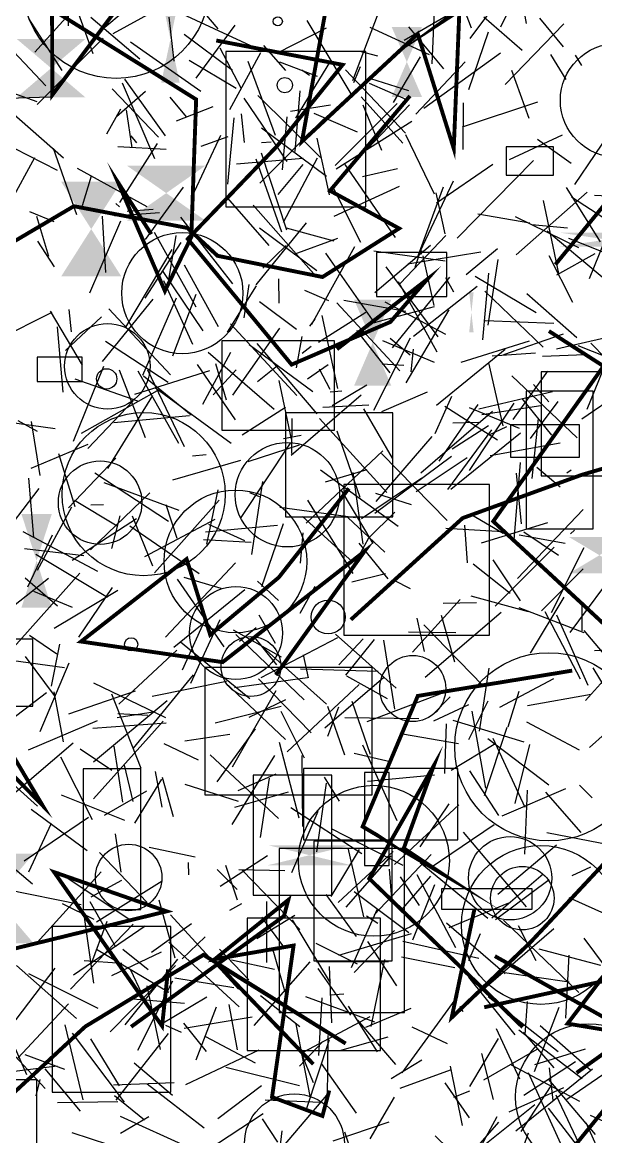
# Model space of a CAD drawing. Extents: x 39652501 to 39653363, y 39457785 to 39458687.
# Drawn here: x 39653033.3 to 39653107, y 39458163.8 to 39458307.1 of the extents above; entities that cross this region are included whole.
import ezdxf

# ---------------------------------------------------------------- set-up
doc = ezdxf.new("R2010")
doc.units = 0
doc.layers.get('0').update_dxf_attribs({"linetype": 'CONTINUOUS'})

msp = doc.modelspace()

# ---------------------------------------------------------------- linework, layer by layer
for p, q in [((39653039.176, 39458306.6154), (39653039.0653, 39458316.5089)), ((39653098.0776, 39458306.8955), (39653096.4431, 39458316.4779)), ((39653091.0222, 39458306.3164), (39653088.1222, 39458313.8693)), ((39653034.8562, 39458303.1955), (39653042.7659, 39458311.9666)), ((39653042.3702, 39458303.0184), (39653039.3118, 39458311.4828)), ((39653054.0213, 39458311.3774), (39653058.3958, 39458306.2137)), ((39653090.828, 39458304.9545), (39653096.0126, 39458311.9024)), ((39653054.388, 39458310.7908), (39653044.9129, 39458305.5687)), ((39653096.9909, 39458311.0461), (39653094.7304, 39458306.422)), ((39653043.8524, 39458306.4155), (39653046.2466, 39458308.3826)), ((39653085.9358, 39458301.7222), (39653086.2759, 39458309.4998)), ((39653027.943, 39458307.6907), (39653036.2788, 39458298.894)), ((39653034.0608, 39458307.5287), (39653038.3333, 39458300.8357)), ((39653042.0664, 39458307.7027), (39653048.3606, 39458302.3597)), ((39653052.1118, 39458307.7309), (39653052.7208, 39458302.0527)), ((39653063.738, 39458303.5007), (39653053.849, 39458308.0847)), ((39653075.6712, 39458297.6642), (39653069.9006, 39458307.2758)), ((39653075.7717, 39458299.5629), (39653079.0432, 39458308.2699)), ((39653087.7415, 39458307.8331), (39653082.3739, 39458304.7317)), ((39653097.5115, 39458303.4095), (39653092.5851, 39458307.6998)), ((39653102.8401, 39458303.907), (39653099.7862, 39458307.5929)), ((39653060.5914, 39458306.6917), (39653055.5582, 39458299.8798)), ((39653066.0517, 39458303.1214), (39653072.3615, 39458306.3461)), ((39653077.9306, 39458306.4171), (39653085.5886, 39458302.8982)), ((39653082.9305, 39458306.4506), (39653087.4204, 39458301.0703)), ((39653090.6675, 39458298.4075), (39653093.1927, 39458305.8067)), ((39653095.3198, 39458299.0766), (39653102.8669, 39458306.8768)), ((39653035.1835, 39458296.4938), (39653043.6531, 39458305.0214)), ((39653056.2139, 39458298.1645), (39653047.1553, 39458304.5113)), ((39653060.2713, 39458300.855), (39653054.0858, 39458305.4995)), ((39653064.2739, 39458304.0884), (39653067.0828, 39458300.8761)), ((39653058.6521, 39458303.7755), (39653061.3427, 39458298.6377)), ((39653063.8894, 39458303.1106), (39653059.8943, 39458295.8164)), ((39653078.976, 39458302.7194), (39653076.6938, 39458303.3179)), ((39653094.721, 39458303.0725), (39653084.8614, 39458295.9713)), ((39653103.1933, 39458299.6896), (39653101.2084, 39458302.922)), ((39653104.3588, 39458302.8084), (39653105.1556, 39458301.5111)), ((39653054.7187, 39458302.2063), (39653060.7471, 39458298.5921)), ((39653065.8214, 39458292.5217), (39653062.3127, 39458302.0307)), ((39653071.2039, 39458300.101), (39653066.3555, 39458301.9264)), ((39653068.4269, 39458294.7135), (39653072.9326, 39458302.1059)), ((39653076.6781, 39458301.3098), (39653075.8248, 39458299.2904)), ((39653080.9748, 39458296.734), (39653084.4525, 39458302.6214)), ((39653090.1878, 39458301.9624), (39653083.8618, 39458295.2596)), ((39653069.206, 39458300.9422), (39653070.2011, 39458300.2656)), ((39653074.81, 39458300.9308), (39653082.5261, 39458292.8162)), ((39653082.941, 39458298.2304), (39653078.0637, 39458299.7976)), ((39653098.4337, 39458294.6864), (39653096.216, 39458300.8364)), ((39653035.1624, 39458296.8121), (39653028.0346, 39458299.3481)), ((39653028.5957, 39458298.375), (39653038.563, 39458289.6337)), ((39653044.829, 39458298.4816), (39653050.7524, 39458292.2927)), ((39653050.3177, 39458289.4957), (39653046.1267, 39458299.2076)), ((39653046.3939, 39458299.7326), (39653051.6458, 39458292.4484)), ((39653082.6286, 39458297.126), (39653077.909, 39458299.1824)), ((39653029.9977, 39458297.2584), (39653036.8315, 39458297.4689)), ((39653045.3476, 39458294.9326), (39653049.1169, 39458298.2008)), ((39653054.3544, 39458294.8931), (39653052.2661, 39458297.4114)), ((39653061.7573, 39458297.317), (39653067.2571, 39458289.1557)), ((39653071.609, 39458289.6907), (39653063.541, 39458297.6527)), ((39653068.3259, 39458290.4263), (39653068.9626, 39458298.223)), ((39653076.841, 39458297.4766), (39653082.1681, 39458291.5268)), ((39653045.8946, 39458295.8894), (39653044.1029, 39458292.6923)), ((39653046.5963, 39458295.8135), (39653047.3375, 39458290.9009)), ((39653057.7697, 39458296.1988), (39653053.043, 39458294.3534)), ((39653067.7468, 39458295.6195), (39653072.8875, 39458296.4424)), ((39653081.443, 39458296.6222), (39653073.4854, 39458288.6639)), ((39653083.0477, 39458296.4555), (39653076.7856, 39458289.8739)), ((39653077.0347, 39458296.4499), (39653079.4503, 39458290.6049)), ((39653089.8744, 39458293.6005), (39653099.5398, 39458296.8333)), ((39653089.935, 39458290.7161), (39653089.994, 39458296.689)), ((39653060.4525, 39458294.7739), (39653059.6463, 39458286.2451)), ((39653061.8068, 39458291.5831), (39653061.4466, 39458295.2776)), ((39653063.7822, 39458286.3749), (39653072.0131, 39458294.6326)), ((39653067.283, 39458294.9051), (39653066.6875, 39458288.0956)), ((39653070.7285, 39458295.3888), (39653076.3197, 39458292.9739)), ((39653083.3577, 39458294.2984), (39653073.5976, 39458288.1632)), ((39653072.3622, 39458287.2343), (39653063.9931, 39458293.4539)), ((39653109.4769, 39458293.9034), (39653104.2384, 39458286.2137)), ((39653037.7995, 39458287.985), (39653030.4036, 39458291.7901)), ((39653050.5931, 39458291.4672), (39653045.7632, 39458283.8988)), ((39653047.9756, 39458291.5701), (39653047.2743, 39458292.4471)), ((39653055.1027, 39458284.6734), (39653058.7763, 39458292.5442)), ((39653056.2442, 39458291.1415), (39653059.7291, 39458292.3634)), ((39653065.261, 39458291.6547), (39653064.0008, 39458291.5639)), ((39653072.7577, 39458284.8607), (39653071.1648, 39458292.1632)), ((39653082.5354, 39458292.6103), (39653086.2315, 39458284.9974)), ((39653095.9158, 39458289.4306), (39653102.7024, 39458292.5677)), ((39653103.8147, 39458288.8992), (39653099.4952, 39458291.9818)), ((39653040.2708, 39458282.3018), (39653037.2844, 39458290.8485)), ((39653051.7466, 39458290.6799), (39653045.5598, 39458291.0272)), ((39653067.2618, 39458280.3414), (39653063.9934, 39458290.2204)), ((39653031.7557, 39458283.9327), (39653034.8731, 39458289.6626)), ((39653060.7822, 39458288.8534), (39653069.3636, 39458289.592)), ((39653063.2722, 39458289.5117), (39653066.5706, 39458280.1325)), ((39653066.1665, 39458284.904), (39653069.3588, 39458288.7565)), ((39653071.1486, 39458289.574), (39653066.8007, 39458281.3081)), ((39653081.2411, 39458279.3666), (39653074.7514, 39458288.7803)), ((39653086.5293, 39458283.854), (39653093.7435, 39458288.7977)), ((39653089.1766, 39458279.3002), (39653099.004, 39458289.2801)), ((39653049.3305, 39458283.3268), (39653040.3642, 39458288.2674)), ((39653040.9918, 39458283.515), (39653042.1347, 39458287.3269)), ((39653076.9987, 39458287.212), (39653081.5111, 39458288.2565)), ((39653053.9535, 39458285.8747), (39653049.0689, 39458279.1282)), ((39653073.2205, 39458285.7586), (39653076.7353, 39458278.7999)), ((39653073.3369, 39458282.1478), (39653081.7525, 39458285.9774)), ((39653084.2007, 39458277.1574), (39653087.4229, 39458285.8948)), ((39653084.4257, 39458277.6054), (39653088.7026, 39458286.653)), ((39653107.6078, 39458278.826), (39653103.2346, 39458285.8275)), ((39653064.9866, 39458278.3381), (39653059.6872, 39458284.4313)), ((39653087.6218, 39458279.8421), (39653086.4896, 39458285.1312)), ((39653096.7593, 39458277.1586), (39653105.8677, 39458285.2217)), ((39653100.2096, 39458284.1653), (39653102.1853, 39458274.7516)), ((39653108.0269, 39458281.876), (39653103.8801, 39458284.5694)), ((39653106.8167, 39458284.8134), (39653116.1474, 39458284.4258)), ((39653034.1646, 39458282.7413), (39653037.2969, 39458281.4619)), ((39653045.2697, 39458283.7591), (39653045.743, 39458283.3273)), ((39653046.7424, 39458282.7913), (39653050.101, 39458283.0418)), ((39653062.9334, 39458283.5344), (39653071.0535, 39458274.3543)), ((39653035.1028, 39458282.1505), (39653036.6217, 39458276.967)), ((39653041.9338, 39458272.2686), (39653045.9272, 39458281.5379)), ((39653043.5251, 39458282.113), (39653043.9518, 39458274.9071)), ((39653050.893, 39458282.5565), (39653045.1711, 39458282.1141)), ((39653053.5777, 39458282.0046), (39653060.2898, 39458273.4428)), ((39653069.7635, 39458281.2771), (39653063.2673, 39458273.316)), ((39653091.8291, 39458282.4179), (39653098.521, 39458281.286)), ((39653096.6295, 39458282.0993), (39653104.7808, 39458278.0856)), ((39653109.4601, 39458282.2341), (39653106.1461, 39458274.0846)), ((39653055.6189, 39458270.4219), (39653050.2603, 39458280.0255)), ((39653063.7668, 39458280.631), (39653071.1466, 39458275.1528)), ((39653067.1758, 39458280.6497), (39653073.3189, 39458278.9454)), ((39653098.7649, 39458281.0495), (39653103.3398, 39458280.6476)), ((39653100.7561, 39458280.2532), (39653107.8312, 39458274.3206)), ((39653035.2042, 39458278.9049), (39653037.3686, 39458275.6039)), ((39653053.6272, 39458278.751), (39653048.9919, 39458271.5984)), ((39653051.9109, 39458272.9294), (39653053.0281, 39458279.6437)), ((39653067.2008, 39458278.3569), (39653064.1992, 39458275.4423)), ((39653073.7675, 39458279.2744), (39653068.1834, 39458277.1904)), ((39653078.5962, 39458272.2999), (39653085.758, 39458278.4218)), ((39653081.8433, 39458273.488), (39653087.704, 39458279.6544)), ((39653083.7869, 39458275.5781), (39653084.7524, 39458278.5922)), ((39653103.5014, 39458279.2972), (39653107.9168, 39458277.5387)), ((39653052.4891, 39458277.8411), (39653046.524, 39458267.8488)), ((39653075.9615, 39458278.1877), (39653070.4502, 39458268.2215)), ((39653072.2449, 39458277.3868), (39653078.527, 39458268.3812)), ((39653087.64, 39458276.354), (39653078.4506, 39458277.6236)), ((39653092.2314, 39458277.519), (39653082.8431, 39458275.9493)), ((39653084.5809, 39458277.7211), (39653084.5222, 39458277.242)), ((39653084.7534, 39458277.0127), (39653086.186, 39458270.6469)), ((39653094.3331, 39458277.934), (39653090.3435, 39458274.5896)), ((39653100.9676, 39458277.0705), (39653104.016, 39458271.0529)), ((39653106.8561, 39458277.2865), (39653101.958, 39458274.5409)), ((39653054.0708, 39458275.8795), (39653058.4341, 39458267.9317)), ((39653086.7365, 39458266.6153), (39653080.0198, 39458275.6325)), ((39653094.4182, 39458276.5691), (39653093.1322, 39458268.1376)), ((39653056.4984, 39458267.3877), (39653051.3647, 39458275.0279)), ((39653066.2785, 39458270.9579), (39653066.2363, 39458274.087)), ((39653088.1899, 39458274.2797), (39653080.8125, 39458265.2117)), ((39653087.6641, 39458274.2449), (39653088.7013, 39458272.4104)), ((39653099.3373, 39458269.7004), (39653091.4704, 39458274.3563)), ((39653093.1936, 39458274.8191), (39653092.4187, 39458266.2412)), ((39653051.4125, 39458273.8633), (39653055.1399, 39458265.665)), ((39653063.3448, 39458273.171), (39653059.5872, 39458267.2132)), ((39653061.7689, 39458269.0705), (39653062.4291, 39458273.3238)), ((39653069.5491, 39458272.6089), (39653072.6309, 39458271.285)), ((39653081.5823, 39458273.7235), (39653086.5356, 39458264.6824)), ((39653083.5605, 39458266.7243), (39653091.7343, 39458273.151)), ((39653050.0485, 39458271.4489), (39653043.5066, 39458263.4303)), ((39653053.0413, 39458271.5874), (39653048.6909, 39458261.6618)), ((39653055.5583, 39458272.0661), (39653052.5498, 39458264.153)), ((39653063.7514, 39458271.1666), (39653068.5111, 39458267.6226)), ((39653074.6143, 39458271.3205), (39653082.5772, 39458269.8971)), ((39653092.7317, 39458272.4975), (39653100.2214, 39458265.2977)), ((39653104.5424, 39458266.5043), (39653098.1387, 39458272.1281)), ((39653037.0574, 39458269.7278), (39653028.3466, 39458265.4029)), ((39653040.9889, 39458262.9829), (39653036.889, 39458269.9104)), ((39653039.5768, 39458267.2672), (39653039.2667, 39458270.1358)), ((39653052.3266, 39458261.7399), (39653044.3947, 39458270.1982)), ((39653071.3567, 39458265.951), (39653077.425, 39458269.7689)), ((39653081.8048, 39458262.2287), (39653073.6784, 39458270.997)), ((39653078.5189, 39458268.4757), (39653086.2366, 39458270.5043)), ((39653087.7285, 39458266.9056), (39653079.9048, 39458271.056)), ((39653088.1144, 39458270.0883), (39653082.5502, 39458260.7145)), ((39653038.7973, 39458264.8508), (39653043.4523, 39458269.1715)), ((39653068.5484, 39458259.0888), (39653060.0046, 39458268.2684)), ((39653070.2292, 39458267.9824), (39653070.9071, 39458268.898)), ((39653071.7609, 39458269.3661), (39653073.8002, 39458259.9702)), ((39653101.6106, 39458268.3503), (39653092.7487, 39458268.6746)), ((39653038.507, 39458259.524), (39653037.7767, 39458267.8892)), ((39653066.3083, 39458267.7472), (39653060.2643, 39458259.1345)), ((39653080.5658, 39458261.9923), (39653076.2657, 39458267.4319)), ((39653102.8126, 39458266.9734), (39653095.1304, 39458264.2821)), ((39653043.9663, 39458266.0587), (39653052.0009, 39458260.7799)), ((39653062.4167, 39458265.6333), (39653070.5909, 39458259.5803)), ((39653063.4097, 39458265.74), (39653071.1054, 39458256.714)), ((39653069.2165, 39458266.6784), (39653068.462, 39458262.6394)), ((39653069.2473, 39458264.5244), (39653070.3758, 39458265.4139)), ((39653078.4415, 39458257.2104), (39653083.1774, 39458266.4858)), ((39653086.2731, 39458263.3289), (39653079.6219, 39458266.107)), ((39653083.1448, 39458264.2719), (39653080.5484, 39458266.4113)), ((39653098.4342, 39458266.0708), (39653089.6358, 39458263.3044)), ((39653108.3023, 39458266.4851), (39653101.9284, 39458265.025)), ((39653104.6774, 39458265.5146), (39653111.7132, 39458262.7372)), ((39653109.4788, 39458266.2526), (39653105.8588, 39458257.2637)), ((39653113.069, 39458258.95), (39653106.3355, 39458265.785)), ((39653056.4893, 39458257.9702), (39653060.0775, 39458264.6303)), ((39653057.1362, 39458264.638), (39653065.6602, 39458257.3113)), ((39653083.2664, 39458262.1318), (39653083.5406, 39458265.0282)), ((39653095.3554, 39458265.0004), (39653086.5207, 39458257.7811)), ((39653099.2541, 39458264.4973), (39653093.6592, 39458264.1444)), ((39653100.1197, 39458264.1251), (39653105.6355, 39458264.35)), ((39653043.7106, 39458262.8041), (39653039.7823, 39458253.1799)), ((39653060.6687, 39458255.9486), (39653055.8023, 39458263.0568)), ((39653058.0854, 39458263.1762), (39653059.4809, 39458258.4996)), ((39653063.513, 39458260.8871), (39653065.8551, 39458262.7543)), ((39653069.9139, 39458261.2278), (39653072.5822, 39458263.0683)), ((39653079.5272, 39458263.1647), (39653082.3109, 39458262.9663)), ((39653095.0757, 39458255.1739), (39653093.2573, 39458263.2765)), ((39653040.0305, 39458261.228), (39653048.0626, 39458258.4085)), ((39653045.7258, 39458262.3789), (39653049.0371, 39458253.6734)), ((39653057.3371, 39458262.2344), (39653047.6639, 39458259.2154)), ((39653048.1097, 39458262.2401), (39653053.3243, 39458252.959)), ((39653054.9643, 39458256.5416), (39653048.8473, 39458261.5457)), ((39653049.3622, 39458262.3867), (39653054.0629, 39458252.4995)), ((39653057.7946, 39458259.1814), (39653060.7468, 39458262.3791)), ((39653071.4331, 39458262.5178), (39653072.779, 39458259.8752)), ((39653104.5837, 39458253.6497), (39653096.1832, 39458261.5961)), ((39653096.3637, 39458255.969), (39653100.8262, 39458262.1927)), ((39653113.7808, 39458261.9072), (39653105.2053, 39458256.0172)), ((39653040.8788, 39458254.2389), (39653050.657, 39458259.6972)), ((39653060.1001, 39458252.9215), (39653050.3705, 39458260.0034)), ((39653066.2333, 39458260.9837), (39653067.8041, 39458253.4587)), ((39653072.8317, 39458259.5634), (39653074.3316, 39458259.6913)), ((39653077.5677, 39458260.3832), (39653073.1065, 39458257.761)), ((39653098.9893, 39458260.5064), (39653100.9475, 39458258.2646)), ((39653047.5065, 39458258.3809), (39653041.6918, 39458252.2401)), ((39653049.9769, 39458259.0822), (39653044.2245, 39458249.6726)), ((39653067.816, 39458251.3974), (39653076.8059, 39458259.1507)), ((39653079.4815, 39458257.0028), (39653085.3328, 39458259.5334)), ((39653086.3534, 39458254.2007), (39653088.4688, 39458258.9866)), ((39653091.9473, 39458257.3571), (39653101.4401, 39458259.5977)), ((39653101.3222, 39458253.9752), (39653097.538, 39458258.6948)), ((39653098.5842, 39458253.5543), (39653102.1738, 39458258.3026)), ((39653061.5165, 39458254.0119), (39653067.1071, 39458257.5578)), ((39653071.881, 39458257.58), (39653077.7977, 39458257.8873)), ((39653077.1419, 39458257.3781), (39653080.7979, 39458251.0314)), ((39653093.7218, 39458257.0327), (39653084.5155, 39458249.0823)), ((39653091.8469, 39458257.9388), (39653086.8101, 39458250.6372)), ((39653094.3451, 39458253.3162), (39653087.5991, 39458257.6632)), ((39653090.7256, 39458257.5368), (39653097.1278, 39458254.8653)), ((39653090.7746, 39458249.4143), (39653096.4899, 39458258.0985)), ((39653092.3212, 39458256.6337), (39653099.9349, 39458257.7955)), ((39653037.4799, 39458254.7729), (39653029.6073, 39458255.8946)), ((39653032.6949, 39458255.8747), (39653035.1888, 39458254.5076)), ((39653035.5502, 39458248.7807), (39653034.4307, 39458255.7369)), ((39653045.0405, 39458255.6134), (39653054.7355, 39458256.4865)), ((39653067.9083, 39458256.0967), (39653067.8538, 39458251.6256)), ((39653071.447, 39458256.1354), (39653080.1382, 39458246.6216)), ((39653088.619, 39458255.5595), (39653091.9672, 39458255.6407)), ((39653098.8254, 39458248.4011), (39653099.6428, 39458256.0993)), ((39653066.8567, 39458253.5466), (39653069.1189, 39458253.9891)), ((39653076.7016, 39458245.9652), (39653073.7398, 39458254.4984)), ((39653093.5848, 39458254.6691), (39653087.9131, 39458247.0024)), ((39653088.3456, 39458247.02), (39653097.3083, 39458254.2856)), ((39653088.5066, 39458252.2351), (39653093.1866, 39458255.2195)), ((39653095.5048, 39458255.0561), (39653093.2566, 39458253.958)), ((39653041.6983, 39458252.7572), (39653034.3656, 39458249.6822)), ((39653067.678, 39458252.9379), (39653061.3428, 39458243.4112)), ((39653068.8416, 39458252.7034), (39653062.2621, 39458250.5296)), ((39653085.9204, 39458253.8126), (39653078.6951, 39458245.4478)), ((39653093.4007, 39458251.3797), (39653102.4135, 39458252.9918)), ((39653037.9249, 39458251.6261), (39653039.9937, 39458244.7931)), ((39653055.1214, 39458251.3295), (39653056.9009, 39458251.4877)), ((39653079.6248, 39458251.9723), (39653069.7456, 39458242.6449)), ((39653088.434, 39458251.2134), (39653078.5818, 39458243.9032)), ((39653087.8861, 39458242.9992), (39653079.4285, 39458251.6006)), ((39653039.2149, 39458244.613), (39653045.2838, 39458251.0285)), ((39653061.2935, 39458250.7165), (39653052.5739, 39458248.1862)), ((39653090.4348, 39458251.0616), (39653083.8811, 39458246.7111)), ((39653097.2822, 39458250.4605), (39653096.4516, 39458240.5224)), ((39653102.4286, 39458247.3013), (39653099.4122, 39458249.8251)), ((39653034.7413, 39458240.802), (39653034.109, 39458248.4623)), ((39653042.6004, 39458249.1294), (39653052.0328, 39458242.923)), ((39653071.6052, 39458249.4995), (39653081.565, 39458242.2568)), ((39653077.5466, 39458249.54), (39653072.1813, 39458247.9363)), ((39653077.0837, 39458239.9609), (39653075.8166, 39458249.1818)), ((39653076.8521, 39458243.2783), (39653084.6429, 39458248.4864)), ((39653096.7568, 39458249.0936), (39653097.3989, 39458242.5593)), ((39653103.2827, 39458249.1321), (39653103.8342, 39458249.5092)), ((39653028.2635, 39458237.7853), (39653035.4316, 39458247.1027)), ((39653043.7563, 39458247.8832), (39653053.4032, 39458244.3267)), ((39653056.9992, 39458239.9514), (39653058.4444, 39458246.9285)), ((39653064.1517, 39458248.0324), (39653062.7297, 39458238.6131)), ((39653078.3689, 39458240.0666), (39653074.2407, 39458246.9507)), ((39653039.9565, 39458245.5997), (39653045.4379, 39458242.325)), ((39653049.6333, 39458246.5817), (39653042.022, 39458239.2427)), ((39653058.567, 39458245.6123), (39653050.2515, 39458236.2819)), ((39653062.4643, 39458246.6247), (39653063.702, 39458246.0968)), ((39653075.8178, 39458236.1836), (39653069.9832, 39458245.6154)), ((39653083.2976, 39458245.0039), (39653078.6934, 39458246.4558)), ((39653035.1984, 39458236.6006), (39653039.6209, 39458244.7541)), ((39653043.6803, 39458245.0237), (39653042.0825, 39458244.9912)), ((39653051.7321, 39458245.067), (39653053.1212, 39458240.719)), ((39653076.0855, 39458243.3442), (39653066.3523, 39458244.6761)), ((39653077.7162, 39458240.7012), (39653081.1623, 39458244.0931)), ((39653105.3594, 39458244.3988), (39653096.9164, 39458235.5517)), ((39653039.6787, 39458237.8863), (39653047.9461, 39458243.2744)), ((39653044.7617, 39458239.4025), (39653045.8201, 39458243.6079)), ((39653050.0398, 39458237.1363), (39653047.4081, 39458243.5511)), ((39653058.0215, 39458243.14), (39653048.9536, 39458238.3388)), ((39653061.8606, 39458240.377), (39653057.2421, 39458242.4892)), ((39653064.0407, 39458234.5113), (39653066.843, 39458242.6225)), ((39653069.2857, 39458243.5393), (39653075.7375, 39458237.6338)), ((39653075.1113, 39458243.3782), (39653079.8825, 39458238.9403)), ((39653095.0636, 39458241.3465), (39653091.0563, 39458243.6812)), ((39653092.2972, 39458240.1404), (39653100.8396, 39458242.7562)), ((39653042.9589, 39458236.4613), (39653033.3796, 39458241.5568)), ((39653033.9627, 39458234.4815), (39653037.1553, 39458241.1576)), ((39653047.0711, 39458242.3296), (39653056.0123, 39458236.2073)), ((39653066.0516, 39458242.3532), (39653056.8027, 39458241.5214)), ((39653069.3227, 39458241.4321), (39653068.9995, 39458237.5409)), ((39653087.7289, 39458242.0105), (39653095.0935, 39458241.5745)), ((39653090.5054, 39458237.5684), (39653090.1513, 39458242.4053)), ((39653097.1361, 39458241.1597), (39653103.0746, 39458240.0786)), ((39653102.2085, 39458238.4945), (39653097.7423, 39458241.5166)), ((39653103.7263, 39458241.2999), (39653104.2511, 39458241.7752)), ((39653062.6734, 39458240.1804), (39653056.5441, 39458240.5033)), ((39653069.8697, 39458239.9085), (39653069.4728, 39458239.9987)), ((39653077.7359, 39458240.6583), (39653075.8365, 39458237.2011)), ((39653080.3149, 39458235.4969), (39653076.5814, 39458240.0796)), ((39653033.5537, 39458239.4252), (39653041.1701, 39458238.5066)), ((39653034.9797, 39458238.6798), (39653044.202, 39458233.1622)), ((39653094.0735, 39458232.0079), (39653101.6362, 39458239.5601)), ((39653101.3116, 39458231.1912), (39653105.4871, 39458239.5468)), ((39653060.648, 39458237.5725), (39653051.654, 39458227.9862)), ((39653095.9806, 39458233.633), (39653091.2248, 39458237.4121)), ((39653097.3168, 39458232.6901), (39653093.8078, 39458237.9354)), ((39653105.3863, 39458236.7782), (39653100.0305, 39458231.4015)), ((39653110.6203, 39458237.996), (39653103.6351, 39458228.6116)), ((39653036.6066, 39458235.5309), (39653029.2376, 39458229.7219)), ((39653031.7913, 39458226.2933), (39653040.6571, 39458236.2472)), ((39653033.632, 39458235.6249), (39653037.7832, 39458232.0333)), ((39653059.2177, 39458226.7424), (39653053.2263, 39458235.4668)), ((39653054.0343, 39458235.7292), (39653058.7726, 39458234.3074)), ((39653075.6351, 39458235.0991), (39653079.9405, 39458236.2036)), ((39653081.0301, 39458235.3312), (39653083.1419, 39458234.2636)), ((39653034.6995, 39458233.9058), (39653039.649, 39458231.8699)), ((39653037.3477, 39458229.1684), (39653045.5391, 39458234.0625)), ((39653044.8203, 39458234.4049), (39653040.5027, 39458228.0096)), ((39653052.7568, 39458226.7139), (39653061.847, 39458234.1185)), ((39653063.4851, 39458235.2067), (39653066.1913, 39458232.74)), ((39653068.9743, 39458231.0897), (39653070.9056, 39458234.5773)), ((39653083.4226, 39458226.0991), (39653089.557, 39458232.8393)), ((39653090.9303, 39458233.3161), (39653098.2925, 39458231.3238)), ((39653102.8924, 39458233.1337), (39653098.5366, 39458225.97)), ((39653094.8118, 39458231.1567), (39653085.0743, 39458222.8376)), ((39653091.6493, 39458232.4161), (39653087.3711, 39458232.3483)), ((39653097.1005, 39458231.83), (39653105.4502, 39458228.5852)), ((39653105.0384, 39458222.6235), (39653100.4825, 39458231.2424)), ((39653105.1907, 39458231.9711), (39653105.2077, 39458228.8189)), ((39653053.8694, 39458223.8074), (39653056.8384, 39458230.432)), ((39653054.9369, 39458222.0883), (39653058.7042, 39458230.2686)), ((39653063.6572, 39458230.8696), (39653065.7714, 39458227.2394)), ((39653084.0036, 39458230.4601), (39653084.9416, 39458226.1748)), ((39653092.4841, 39458221.7963), (39653084.8706, 39458229.6111)), ((39653088.8646, 39458224.7767), (39653087.143, 39458230.7963)), ((39653101.9562, 39458230.8769), (39653105.9582, 39458221.8515)), ((39653034.1641, 39458228.2657), (39653037.7048, 39458225.8663)), ((39653066.5947, 39458225.4418), (39653060.426, 39458228.9199)), ((39653069.513, 39458219.9651), (39653060.7212, 39458228.3475)), ((39653061.1618, 39458227.5005), (39653063.3331, 39458229.2427)), ((39653062.9439, 39458228.1878), (39653065.9573, 39458224.442)), ((39653081.33, 39458221.4599), (39653073.5246, 39458228.4115)), ((39653082.9285, 39458228.6872), (39653089.0143, 39458228.5898)), ((39653112.3144, 39458220.7563), (39653105.4812, 39458228.8632)), ((39653037.0295, 39458221.7244), (39653038.0694, 39458227.0856)), ((39653062.5123, 39458220.0833), (39653053.5901, 39458227.3674)), ((39653073.7766, 39458227.9236), (39653063.9118, 39458222.7634)), ((39653077.089, 39458227.7897), (39653073.9723, 39458224.436)), ((39653078.5116, 39458227.6868), (39653074.8009, 39458223.1061)), ((39653079.7002, 39458227.6399), (39653081.113, 39458218.7551)), ((39653033.62, 39458225.518), (39653037.3511, 39458220.4884)), ((39653045.6782, 39458219.3791), (39653053.1109, 39458226.3154)), ((39653064.2051, 39458226.6821), (39653072.3616, 39458219.3736)), ((39653070.0504, 39458222.7577), (39653069.4119, 39458225.7377)), ((39653106.8373, 39458226.299), (39653110.4049, 39458226.453)), ((39653030.8685, 39458225.1869), (39653038.661, 39458224.1209)), ((39653039.2413, 39458224.6825), (39653035.5202, 39458215.8549)), ((39653079.0071, 39458223.5832), (39653069.0316, 39458223.904)), ((39653092.0343, 39458215.9397), (39653093.2861, 39458224.0274)), ((39653110.4405, 39458217.7582), (39653106.6365, 39458224.0778)), ((39653055.243, 39458223.1459), (39653047.5107, 39458213.7512)), ((39653060.5308, 39458221.5242), (39653069.9065, 39458222.8293)), ((39653063.6418, 39458222.6454), (39653070.3922, 39458215.7259)), ((39653079.7449, 39458222.8238), (39653072.1549, 39458216.3264)), ((39653074.919, 39458223.0467), (39653080.1874, 39458220.1412)), ((39653101.5707, 39458222.6417), (39653094.6024, 39458218.9808)), ((39653105.6502, 39458219.8697), (39653108.7556, 39458223.2851)), ((39653037.3256, 39458220.9891), (39653038.4969, 39458214.5613)), ((39653047.7862, 39458221.0811), (39653039.2157, 39458218.1052)), ((39653051.7263, 39458217.6447), (39653042.4491, 39458222.0712)), ((39653049.9327, 39458220.4005), (39653059.5269, 39458222.3673)), ((39653067.0917, 39458214.8619), (39653059.3195, 39458222.1988)), ((39653065.8642, 39458221.1038), (39653060.2552, 39458211.273)), ((39653076.5743, 39458221.9231), (39653067.3318, 39458213.2506)), ((39653095.7134, 39458216.4592), (39653097.12, 39458221.0718)), ((39653106.1817, 39458213.8425), (39653115.6187, 39458222.2799)), ((39653030.3436, 39458216.2873), (39653036.3853, 39458220.9118)), ((39653042.4182, 39458211.9883), (39653051.8721, 39458219.8783)), ((39653048.5331, 39458211.1368), (39653044.7817, 39458220.6728)), ((39653067.1104, 39458219.9633), (39653062.3893, 39458217.664)), ((39653078.0305, 39458212.9146), (39653075.6812, 39458219.7414)), ((39653087.4953, 39458220.8917), (39653077.5347, 39458217.1222)), ((39653088.2581, 39458220.32), (39653086.0509, 39458218.0752)), ((39653093.0921, 39458219.7769), (39653090.6256, 39458214.8133)), ((39653106.3865, 39458220.626), (39653098.1909, 39458219.1591)), ((39653050.3263, 39458218.3941), (39653045.4396, 39458217.6563)), ((39653045.522, 39458218.2068), (39653049.4053, 39458217.9994)), ((39653066.5241, 39458219.0923), (39653058.055, 39458216.9565)), ((39653069.5524, 39458212.4383), (39653066.5318, 39458218.4626)), ((39653072.4914, 39458219.1368), (39653074.6937, 39458212.8767)), ((39653072.5375, 39458215.2856), (39653073.9362, 39458219.03)), ((39653086.1832, 39458217.2451), (39653090.6898, 39458219.352)), ((39653092.8585, 39458208.5794), (39653091.1172, 39458218.4956)), ((39653042.8647, 39458217.2472), (39653033.997, 39458213.4597)), ((39653051.7624, 39458216.9612), (39653042.3378, 39458216.285)), ((39653051.3779, 39458217.2237), (39653042.4056, 39458207.2422)), ((39653074.7133, 39458217.6869), (39653084.242, 39458217.5687)), ((39653087.5693, 39458210.4765), (39653087.7771, 39458216.8523)), ((39653088.6243, 39458217.3447), (39653097.7406, 39458214.5415)), ((39653104.898, 39458213.4614), (39653098.139, 39458217.0762)), ((39653059.9324, 39458215.507), (39653054.1653, 39458214.6442)), ((39653058.3214, 39458209.426), (39653063.2354, 39458216.2174)), ((39653082.1595, 39458215.5702), (39653089.3306, 39458214.3191)), ((39653095.5644, 39458216.3904), (39653092.6485, 39458207.6154)), ((39653039.8147, 39458214.39), (39653031.5366, 39458207.2906)), ((39653045.0376, 39458213.9985), (39653046.1327, 39458206.7839)), ((39653051.4514, 39458214.3412), (39653055.871, 39458212.2182)), ((39653068.8329, 39458204.7489), (39653066.3443, 39458214.4653)), ((39653076.9914, 39458214.1788), (39653081.4116, 39458204.4208)), ((39653088.4176, 39458210.9284), (39653093.9093, 39458214.242)), ((39653093.0912, 39458214.9998), (39653100.9709, 39458209.0358)), ((39653093.7664, 39458215.0117), (39653097.8683, 39458206.1487)), ((39653096.6155, 39458206.6306), (39653098.5057, 39458214.2285)), ((39653042.2884, 39458204.5273), (39653038.2223, 39458212.5739)), ((39653040.6822, 39458213.6506), (39653044.7719, 39458210.9165)), ((39653057.4202, 39458212.8702), (39653066.1977, 39458204.6868)), ((39653060.2592, 39458203.9364), (39653065.7125, 39458212.7766)), ((39653069.1804, 39458212.7945), (39653069.296, 39458203.6851)), ((39653080.5615, 39458211.9716), (39653075.9245, 39458213.0463)), ((39653047.5099, 39458206.8915), (39653046.3867, 39458211.5356)), ((39653035.2142, 39458206.2878), (39653030.3694, 39458210.6009)), ((39653051.1573, 39458209.7487), (39653047.6773, 39458204.0954)), ((39653050.321, 39458210.7226), (39653051.1831, 39458206.1328)), ((39653052.676, 39458204.9296), (39653051.2778, 39458209.9632)), ((39653060.9897, 39458208.2744), (39653065.8833, 39458210.4236)), ((39653063.898, 39458202.245), (39653065.0559, 39458209.8612)), ((39653074.0424, 39458206.9276), (39653072.127, 39458210.0168)), ((39653086.2327, 39458210.2711), (39653077.623, 39458209.4571)), ((39653090.7429, 39458210.8265), (39653094.4887, 39458205.0585)), ((39653043.8048, 39458205.1278), (39653049.2742, 39458208.2336)), ((39653054.1347, 39458209.104), (39653061.0203, 39458206.9145)), ((39653071.1413, 39458200.4186), (39653072.3692, 39458209.2536)), ((39653094.942, 39458205.0414), (39653103.1188, 39458208.5426)), ((39653098.178, 39458208.3406), (39653097.8252, 39458200.1089)), ((39653106.547, 39458207.3303), (39653104.91, 39458208.9856)), ((39653046.4189, 39458204.4272), (39653038.3034, 39458207.6831)), ((39653067.4194, 39458208.0684), (39653060.5214, 39458206.1086)), ((39653100.5302, 39458208.0591), (39653105.0566, 39458202.8762)), ((39653034.3981, 39458205.8868), (39653041.6078, 39458200.5846)), ((39653076.9285, 39458200.1598), (39653067.7953, 39458206.0542)), ((39653071.2572, 39458205.5808), (39653067.8657, 39458197.6939)), ((39653089.3957, 39458206.4396), (39653081.1284, 39458198.7678)), ((39653088.0769, 39458206.5584), (39653084.3894, 39458201.0604)), ((39653025.6557, 39458203.8081), (39653034.5741, 39458196.3147)), ((39653041.7545, 39458204.8127), (39653033.5039, 39458199.2196)), ((39653036.9728, 39458204.0318), (39653034.0324, 39458197.8011)), ((39653093.9092, 39458203.8721), (39653085.6848, 39458198.321)), ((39653045.1875, 39458202.7222), (39653045.927, 39458197.799)), ((39653072.9763, 39458203.4107), (39653082.1803, 39458198.678)), ((39653098.0876, 39458193.3528), (39653089.9859, 39458202.9196)), ((39653110.6846, 39458200.8927), (39653100.6873, 39458202.8534)), ((39653055.502, 39458199.7144), (39653049.5503, 39458200.9832)), ((39653075.1257, 39458200.9392), (39653077.1237, 39458192.0536)), ((39653094.4104, 39458194.9465), (39653101.9237, 39458201.329)), ((39653049.266, 39458193.933), (39653043.1692, 39458200.309)), ((39653058.7164, 39458195.9826), (39653064.7857, 39458199.9201)), ((39653076.5685, 39458200.7016), (39653072.9412, 39458194.6869)), ((39653080.9594, 39458200.4578), (39653073.876, 39458193.9131)), ((39653080.6571, 39458199.9061), (39653074.8438, 39458193.2879)), ((39653085.8381, 39458200.0594), (39653078.5178, 39458192.2897)), ((39653054.5706, 39458199.02), (39653054.6321, 39458197.4489)), ((39653058.2896, 39458198.1218), (39653060.8728, 39458195.5477)), ((39653059.371, 39458198.7014), (39653060.8919, 39458194.2485)), ((39653067.0244, 39458197.9486), (39653061.1014, 39458198.0861)), ((39653068.9339, 39458190.4336), (39653061.4697, 39458198.0957)), ((39653080.7575, 39458194.3638), (39653080.4486, 39458198.181)), ((39653084.428, 39458199.0159), (39653093.1293, 39458191.868)), ((39653103.9627, 39458197.3792), (39653106.3708, 39458198.4827)), ((39653035.1892, 39458188.7379), (39653043.3883, 39458197.8348)), ((39653047.0701, 39458191.6663), (39653037.8744, 39458197.8072)), ((39653046.0175, 39458196.7408), (39653042.0478, 39458194.5616)), ((39653042.7791, 39458191.4202), (39653051.2549, 39458196.6864)), ((39653081.8336, 39458197.1932), (39653084.2617, 39458193.4929)), ((39653081.9278, 39458192.8442), (39653085.7745, 39458197.2703)), ((39653089.0179, 39458188.0546), (39653084.0146, 39458197.4602)), ((39653100.2086, 39458197.5371), (39653093.6146, 39458191.8634)), ((39653100.9786, 39458196.8287), (39653094.1085, 39458191.6591)), ((39653040.8197, 39458193.5994), (39653031.0756, 39458195.5484)), ((39653075.9148, 39458195.3189), (39653082.9519, 39458190.035)), ((39653083.4865, 39458189.0876), (39653086.2945, 39458196.226)), ((39653045.2899, 39458188.1315), (39653041.9967, 39458193.9945)), ((39653050.8165, 39458194.2172), (39653052.8507, 39458186.7623)), ((39653059.9208, 39458192.9066), (39653061.485, 39458193.7861)), ((39653064.6357, 39458194.0447), (39653064.6414, 39458186.1826)), ((39653072.2674, 39458194.9421), (39653076.1739, 39458189.5088)), ((39653088.147, 39458190.6767), (39653095.8322, 39458193.8658)), ((39653103.5359, 39458194.5577), (39653113.4327, 39458190.0429)), ((39653042.5114, 39458191.7006), (39653038.4236, 39458193.7267)), ((39653078.8298, 39458192.9651), (39653075.5563, 39458185.5108)), ((39653047.5017, 39458191.0896), (39653039.4475, 39458182.7639)), ((39653041.1575, 39458192.3193), (39653042.4254, 39458183.5156)), ((39653044.1167, 39458191.4421), (39653042.0385, 39458185.7917)), ((39653049.8581, 39458187.5016), (39653054.9991, 39458191.1931)), ((39653061.0325, 39458182.7427), (39653052.309, 39458192.2885)), ((39653063.401, 39458189.2617), (39653068.2927, 39458192.2626)), ((39653064.0229, 39458192.0213), (39653066.7136, 39458188.3625)), ((39653072.8985, 39458183.556), (39653068.0122, 39458191.6867)), ((39653077.5028, 39458192.164), (39653078.9538, 39458191.2337)), ((39653087.8063, 39458191.2673), (39653095.3376, 39458184.7515)), ((39653095.1227, 39458191.611), (39653104.8268, 39458182.3322)), ((39653097.0288, 39458190.9394), (39653099.2732, 39458186.4404)), ((39653039.8214, 39458184.581), (39653049.0483, 39458190.8744)), ((39653056.7569, 39458189.4806), (39653053.8123, 39458186.6644)), ((39653073.9448, 39458187.1158), (39653083.2848, 39458189.9174)), ((39653081.1295, 39458190.2871), (39653075.9155, 39458184.9081)), ((39653092.1189, 39458189.8632), (39653090.634, 39458186.3837)), ((39653101.5962, 39458190.4931), (39653091.6461, 39458181.9288)), ((39653052.0916, 39458188.8095), (39653061.1269, 39458180.4739)), ((39653076.3339, 39458185.9673), (39653071.0344, 39458188.6087)), ((39653081.4136, 39458183.1653), (39653077.6799, 39458188.8894)), ((39653091.9665, 39458186.7164), (39653082.1903, 39458188.8914)), ((39653109.4682, 39458183.9405), (39653105.5055, 39458189.3079)), ((39653052.08, 39458182.3313), (39653042.7785, 39458187.8346)), ((39653051.1049, 39458187.5095), (39653044.7043, 39458184.4561)), ((39653049.4544, 39458185.2349), (39653046.1949, 39458187.8637)), ((39653046.4914, 39458178.1652), (39653053.2696, 39458186.6292)), ((39653058.6289, 39458187.8851), (39653062.3728, 39458183.9622)), ((39653065.4475, 39458187.8308), (39653067.0323, 39458182.4024)), ((39653088.8559, 39458185.5034), (39653082.0193, 39458186.8498)), ((39653107.6534, 39458185.7745), (39653099.7085, 39458187.914)), ((39653103.1303, 39458179.0162), (39653103.5501, 39458187.1081)), ((39653030.7012, 39458176.5191), (39653037.4639, 39458185.4653)), ((39653032.5227, 39458185.8018), (39653040.2306, 39458178.9984)), ((39653046.0411, 39458186.0423), (39653041.1897, 39458186.3755)), ((39653052.9384, 39458185.8163), (39653044.5459, 39458177.2479)), ((39653047.1422, 39458185.3388), (39653048.6267, 39458182.1675)), ((39653060.1362, 39458186.5092), (39653065.6752, 39458185.3253)), ((39653070.2349, 39458186.27), (39653063.0246, 39458178.0648)), ((39653080.3389, 39458186.2613), (39653071.0926, 39458186.2268)), ((39653075.4981, 39458179.4083), (39653071.3171, 39458185.4001)), ((39653073.0422, 39458178.4337), (39653072.7398, 39458185.6532)), ((39653078.1031, 39458177.9714), (39653079.8532, 39458186.5697)), ((39653034.0737, 39458184.754), (39653042.9706, 39458180.2899)), ((39653048.0928, 39458174.9205), (39653052.5975, 39458183.8033)), ((39653060.4341, 39458182.9263), (39653052.8493, 39458184.1876)), ((39653090.6285, 39458184.306), (39653096.5793, 39458176.8973)), ((39653095.2683, 39458184.8814), (39653103.5571, 39458183.7021)), ((39653049.2833, 39458183.1875), (39653050.9628, 39458174.9903)), ((39653033.8497, 39458171.7208), (39653029.7574, 39458181.0736)), ((39653032.6631, 39458173.881), (39653039.217, 39458180.8785)), ((39653047.4738, 39458181.5315), (39653054.1156, 39458180.9683)), ((39653050.9395, 39458178.1599), (39653056.9679, 39458181.7592)), ((39653068.954, 39458177.8972), (39653063.8956, 39458181.8905)), ((39653078.5808, 39458178.5041), (39653069.694, 39458181.7471)), ((39653071.3629, 39458174.2254), (39653071.8068, 39458181.6561)), ((39653072.7831, 39458182.0225), (39653074.5994, 39458182.1519)), ((39653082.0888, 39458172.0157), (39653089.2706, 39458181.8508)), ((39653093.1676, 39458181.8026), (39653102.1736, 39458174.7383)), ((39653098.1775, 39458181.1487), (39653097.8718, 39458176.8835)), ((39653055.5929, 39458173.6848), (39653058.2464, 39458180.4721)), ((39653059.8026, 39458180.7623), (39653060.8768, 39458174.9696)), ((39653078.9124, 39458174.6968), (39653075.1829, 39458180.5479)), ((39653077.4283, 39458177.8677), (39653083.2706, 39458180.312)), ((39653089.5312, 39458180.5547), (39653089.8915, 39458179.8954)), ((39653102.2205, 39458180.3922), (39653099.0778, 39458172.1358)), ((39653041.0873, 39458168.5156), (39653038.781, 39458178.1716)), ((39653053.7045, 39458177.161), (39653051.7276, 39458178.0854)), ((39653053.9967, 39458178.4001), (39653056.8934, 39458174.7374)), ((39653054.0587, 39458177.7207), (39653062.8046, 39458179.1919)), ((39653070.307, 39458168.7809), (39653068.4701, 39458178.2737)), ((39653069.4577, 39458174.7135), (39653077.9899, 39458179.258)), ((39653076.3522, 39458178.7587), (39653081.2265, 39458173.0505)), ((39653106.3211, 39458172.3412), (39653099.8243, 39458178.046)), ((39653029.4117, 39458177.2395), (39653036.207, 39458170.0008)), ((39653039.6527, 39458177.1141), (39653046.3648, 39458168.209)), ((39653051.9974, 39458177.0364), (39653045.2821, 39458168.4778)), ((39653056.8045, 39458176.6729), (39653063.2049, 39458173.265)), ((39653072.476, 39458168.7469), (39653072.6003, 39458176.791)), ((39653080.2596, 39458176.6034), (39653074.0307, 39458174.805)), ((39653083.3437, 39458177.9042), (39653087.8645, 39458175.7508)), ((39653094.1826, 39458177.6869), (39653097.1673, 39458171.2048)), ((39653097.099, 39458177.538), (39653105.2286, 39458171.2795)), ((39653097.6397, 39458177.2078), (39653101.6101, 39458172.6215)), ((39653045.7662, 39458170.3371), (39653042.0486, 39458176.3543)), ((39653071.8406, 39458175.9984), (39653068.9039, 39458172.8503)), ((39653069.7951, 39458167.3243), (39653072.7434, 39458176.2859)), ((39653090.7866, 39458170.2292), (39653094.4683, 39458176.4316)), ((39653038.7357, 39458172.4259), (39653033.6333, 39458174.3098)), ((39653063.6773, 39458174.9274), (39653054.2267, 39458170.4451)), ((39653069.0814, 39458174.6556), (39653070.665, 39458170.7681)), ((39653093.8601, 39458168.5887), (39653092.3521, 39458174.4987)), ((39653092.5807, 39458171.1021), (39653099.4742, 39458175.0411)), ((39653105.6122, 39458175.0341), (39653099.1246, 39458173.0283)), ((39653037.7398, 39458172.8699), (39653031.2302, 39458172.0458)), ((39653040.7182, 39458167.0809), (39653036.1775, 39458172.5076)), ((39653047.6468, 39458173.2903), (39653052.5564, 39458169.1274)), ((39653059.4162, 39458172.7107), (39653068.8914, 39458170.3887)), ((39653071.6734, 39458173.2167), (39653076.1899, 39458166.8174)), ((39653084.6063, 39458173.6428), (39653080.7005, 39458171.2139)), ((39653088.2561, 39458172.3206), (39653081.796, 39458169.9986)), ((39653089.8518, 39458165.2167), (39653088.3216, 39458172.8446)), ((39653104.9331, 39458168.3155), (39653096.1713, 39458172.974)), ((39653106.5672, 39458172.4709), (39653096.7225, 39458164.4775)), ((39653097.7469, 39458169.1402), (39653104.3652, 39458173.4687)), ((39653100.9949, 39458172.625), (39653101.4533, 39458168.4451)), ((39653103.2692, 39458168.611), (39653108.8486, 39458172.4399)), ((39653035.5021, 39458171.148), (39653035.0133, 39458169.0526)), ((39653102.481, 39458162.8861), (39653098.3432, 39458172.0171)), ((39653106.9358, 39458164.0761), (39653100.9608, 39458171.1517)), ((39653052.7966, 39458170.7287), (39653044.9766, 39458170.4323)), ((39653056.6324, 39458164.8878), (39653049.2929, 39458170.5469)), ((39653058.3857, 39458166.1219), (39653064.0061, 39458170.375)), ((39653072.6284, 39458169.4133), (39653066.5314, 39458162.2497)), ((39653090.7621, 39458166.2293), (39653087.6213, 39458170.7056)), ((39653088.7353, 39458168.8575), (39653090.8122, 39458169.6906)), ((39653102.8395, 39458170.0607), (39653095.7908, 39458166.9202)), ((39653097.3883, 39458164.4459), (39653101.4302, 39458170.5992)), ((39653045.5561, 39458168.2838), (39653037.7829, 39458168.1198)), ((39653048.9647, 39458165.914), (39653045.1279, 39458169.0237)), ((39653071.6609, 39458168.1623), (39653064.4683, 39458168.4848)), ((39653077.9709, 39458163.5284), (39653081.0918, 39458168.889)), ((39653101.8441, 39458169.1728), (39653106.4462, 39458159.4944)), ((39653064.2137, 39458166.742), (39653056.9812, 39458161.9737)), ((39653091.6743, 39458161.9141), (39653099.1548, 39458167.9196)), ((39653106.7238, 39458159.9096), (39653100.9234, 39458167.4634)), ((39653054.7431, 39458162.3467), (39653045.8631, 39458166.3658)), ((39653045.8695, 39458164.244), (39653049.542, 39458166.3778)), ((39653066.103, 39458163.0823), (39653064.1294, 39458166.0706)), ((39653073.232, 39458163.2593), (39653080.4283, 39458165.6889)), ((39653094.2614, 39458166.3538), (39653090.5573, 39458159.4855)), ((39653090.6582, 39458161.2527), (39653094.5064, 39458165.6756)), ((39653105.6939, 39458165.6306), (39653108.9158, 39458158.4731)), ((39653115.8484, 39458162.1848), (39653106.3155, 39458166.5008)), ((39653039.6287, 39458164.3413), (39653049.0385, 39458161.2203)), ((39653066.6408, 39458164.5429), (39653065.8786, 39458158.2991)), ((39653074.6936, 39458164.4026), (39653077.5468, 39458155.737)), ((39653090.353, 39458160.0115), (39653086.3294, 39458163.9032)), ((39653097.038, 39458160.6716), (39653098.3588, 39458164.2995))]:
    msp.add_line(p, q)
at = {"const_width": 0.5}
for points in [[(39653090.9286, 39458308.2072), (39653104.0381, 39458319.604), (39653087.3971, 39458307.2159), (39653089.4543, 39458308.552), (39653088.7303, 39458290.8202), (39653084.1053, 39458305.5635), (39653069.2073, 39458291.7185), (39653072.8182, 39458311.7076)], [(39653051.4826, 39458316.8897), (39653037.1232, 39458297.719), (39653037.0815, 39458308.7067), (39653055.6099, 39458297.1401), (39653054.9846, 39458279.4361), (39653051.5914, 39458272.5084), (39653045.5862, 39458286.4286), (39653049.844, 39458279.8133)], [(39653073.7083, 39458265.0173), (39653085.3192, 39458274.0123), (39653080.5809, 39458268.5257), (39653067.8787, 39458263.0472), (39653054.5336, 39458279.1991), (39653065.9967, 39458291.1203), (39653074.4428, 39458301.589), (39653058.1965, 39458304.7131)], [(39653083.1008, 39458297.5892), (39653072.8176, 39458285.3997), (39653081.7079, 39458280.5517), (39653071.8529, 39458274.3097), (39653058.3583, 39458277.0334), (39653054.4876, 39458280.6128), (39653039.889, 39458283.4125), (39653031.4139, 39458278.416)], [(39653101.7971, 39458275.9109), (39653113.5515, 39458290.2642), (39653133.1414, 39458274.8118), (39653121.9126, 39458290.9491), (39653122.3383, 39458284.3925), (39653109.0203, 39458280.0285), (39653128.0346, 39458277.847), (39653114.3878, 39458276.6385)], [(39653075.5008, 39458230.2547), (39653089.8744, 39458243.3156), (39653105.1456, 39458248.8633), (39653123.2638, 39458254.2021), (39653140.8182, 39458245.9537), (39653152.8474, 39458259.8508), (39653136.1498, 39458274.1589), (39653131.2773, 39458255.7884)], [(39653100.9644, 39458267.3601), (39653107.9872, 39458262.8464), (39653093.8028, 39458242.8976), (39653112.4841, 39458225.567), (39653117.1806, 39458208.6673), (39653098.6018, 39458188.7906), (39653088.4683, 39458179.1056), (39653091.3877, 39458193.0345)], [(39653065.8518, 39458223.1392), (39653077.2528, 39458239.04), (39653059.0155, 39458224.7954), (39653040.8081, 39458227.4436), (39653054.3789, 39458238.0477), (39653057.4128, 39458228.3093), (39653066.2297, 39458235.6841), (39653075.2436, 39458247.1254)], [(39653145.3517, 39458218.0075), (39653134.7498, 39458224.8194), (39653132.8637, 39458240.9435), (39653145.6063, 39458222.296), (39653142.0692, 39458204.8656), (39653123.8774, 39458199.7605), (39653107.9164, 39458183.7736), (39653092.6449, 39458180.4241)], [(39653103.963, 39458223.7043), (39653084.1054, 39458220.4526), (39653077.0151, 39458203.6509), (39653086.9443, 39458197.7798), (39653082.3038, 39458200.8665), (39653086.1493, 39458211.4549), (39653077.87, 39458196.9668), (39653097.5983, 39458177.8577)], [(39653017.7568, 39458206.456), (39653021.4912, 39458206.8189), (39653030.0958, 39458216.0891), (39653035.8746, 39458206.358), (39653019.9364, 39458222.7074), (39653023.4916, 39458211.5942), (39653009.1001, 39458218.7032), (39653006.5201, 39458206.4242)], [(39653104.5281, 39458172.0004), (39653122.8128, 39458185.0608), (39653137.0779, 39458194.2961), (39653137.7874, 39458210.8927), (39653132.2918, 39458198.9614), (39653150.4128, 39458206.6822), (39653162.9731, 39458207.1098), (39653143.6849, 39458193.6982)], [(39653094.0148, 39458187.0005), (39653112.0816, 39458176.8615), (39653103.3655, 39458178.3273), (39653108.5878, 39458185.2116), (39653111.7504, 39458194.9177), (39653111.1084, 39458207.8387), (39653121.6615, 39458195.9925), (39653131.0914, 39458200.6275)], [(39653051.997, 39458185.2814), (39653051.2316, 39458178.0089), (39653037.3489, 39458197.7964), (39653051.819, 39458192.7623), (39653031.8544, 39458187.8681), (39653019.907, 39458179.3064), (39653005.3255, 39458168.6645), (39653024.9503, 39458167.1349)], [(39653072.7216, 39458169.7299), (39653071.8471, 39458166.4493), (39653065.3656, 39458168.8742), (39653068.1356, 39458188.362), (39653057.9997, 39458186.6033), (39653067.4598, 39458194.2309), (39653066.899, 39458192.1526), (39653047.2441, 39458177.9152)], [(39653031.7512, 39458153.3989), (39653027.0175, 39458144.8745), (39653025.173, 39458162.94), (39653041.35, 39458177.9454), (39653056.5526, 39458187.1664), (39653074.8312, 39458175.7646), (39653058.2503, 39458186.0509), (39653070.6779, 39458173.1068)], [(39653090.8142, 39458132.2592), (39653094.6525, 39458150.7572), (39653110.1404, 39458169.8205), (39653128.1944, 39458163.9569), (39653132.575, 39458167.9008), (39653125.0979, 39458184.1176), (39653132.5852, 39458177.7357), (39653112.8304, 39458170.6496)]]:
    msp.add_lwpolyline(points, dxfattribs=at)
for centre, radius in [((39653045.3289, 39458311.8443), 12.0105), ((39653066.1084, 39458307.1722), 0.5825), ((39653109.7528, 39458297.0233), 7.3159), ((39653067.0052, 39458298.9734), 0.9752), ((39653053.8334, 39458272.2373), 7.7903), ((39653044.1975, 39458262.833), 5.4974), ((39653044.1086, 39458261.2117), 1.3053), ((39653048.8518, 39458246.3927), 10.4887), ((39653067.3426, 39458246.3181), 6.7119), ((39653043.2617, 39458245.2924), 5.3669), ((39653060.6553, 39458237.7459), 9.1744), ((39653060.7278, 39458228.5362), 5.975), ((39653072.5726, 39458230.5979), 2.1844), ((39653047.258, 39458227.0859), 0.8557), ((39653062.6594, 39458224.2398), 3.8472), ((39653083.4553, 39458221.4076), 4.2456), ((39653100.9541, 39458213.9117), 12.0987), ((39653078.464, 39458199.259), 9.7033), ((39653095.9792, 39458197.0134), 5.3558), ((39653046.9312, 39458197.1109), 4.2718), ((39653099.9327, 39458191.0068), 10.2117), ((39653097.5445, 39458194.4521), 4.0801), ((39653106.0793, 39458168.9051), 9.4003), ((39653068.2389, 39458162.8708), 6.4239)]:
    msp.add_circle(centre, radius)
for points in [[(39653051.1203, 39458299.2878), (39653053.4883, 39458299.2878), (39653053.4883, 39458310.4705), (39653051.1203, 39458310.4705)], [(39653080.747, 39458297.4568), (39653084.6461, 39458297.4568), (39653084.6461, 39458306.4566), (39653080.747, 39458306.4566)], [(39653032.5392, 39458297.3964), (39653041.38, 39458297.3964), (39653041.38, 39458304.9145), (39653032.5392, 39458304.9145)], [(39653046.726, 39458281.5715), (39653056.7927, 39458281.5715), (39653056.7927, 39458288.6138), (39653046.726, 39458288.6138)], [(39653038.2571, 39458274.3905), (39653045.9818, 39458274.3905), (39653045.9818, 39458286.5503), (39653038.2571, 39458286.5503)], [(39653102.296, 39458278.2162), (39653114.5129, 39458278.2162), (39653114.5129, 39458280.022), (39653102.296, 39458280.022)], [(39653075.9154, 39458260.336), (39653080.7, 39458260.336), (39653080.7, 39458271.3789), (39653075.9154, 39458271.3789)], [(39653090.7107, 39458267.2032), (39653091.2821, 39458267.2032), (39653091.2821, 39458272.3252), (39653090.7107, 39458272.3252)], [(39653033.1423, 39458231.8062), (39653037.0503, 39458231.8062), (39653037.0503, 39458243.8478), (39653033.1423, 39458243.8478)], [(39653103.5484, 39458236.1971), (39653111.3665, 39458236.1971), (39653111.3665, 39458240.882), (39653103.5484, 39458240.882)], [(39653064.8419, 39458198.6925), (39653075.5562, 39458198.6925), (39653075.5562, 39458201.263), (39653064.8419, 39458201.263)], [(39653024.9006, 39458188.6493), (39653034.7099, 39458188.6493), (39653034.7099, 39458200.16), (39653024.9006, 39458200.16)]]:
    msp.add_solid(points)
for points in [[(39653059.4215, 39458283.3161), (39653077.421, 39458283.3161), (39653077.421, 39458303.3091), (39653059.4215, 39458303.3091)], [(39653095.4525, 39458287.3843), (39653101.5608, 39458287.3843), (39653101.5608, 39458291.0591), (39653095.4525, 39458291.0591)], [(39653078.8068, 39458271.7811), (39653087.8258, 39458271.7811), (39653087.8258, 39458277.4776), (39653078.8068, 39458277.4776)], [(39653058.9159, 39458254.6227), (39653073.4039, 39458254.6227), (39653073.4039, 39458266.0837), (39653058.9159, 39458266.0837)], [(39653035.1686, 39458260.8941), (39653040.9501, 39458260.8941), (39653040.9501, 39458263.9927), (39653035.1686, 39458263.9927)], [(39653099.9794, 39458248.7622), (39653119.0105, 39458248.7622), (39653119.0105, 39458262.0996), (39653099.9794, 39458262.0996)], [(39653098.054, 39458241.9439, 19730366.2), (39653106.6668, 39458241.9439, 19730366.2), (39653106.6668, 39458259.6374, 19730366.2), (39653098.054, 39458259.6374, 19730366.2)], [(39653067.1042, 39458243.4796), (39653080.9109, 39458243.4796), (39653080.9109, 39458256.8511), (39653067.1042, 39458256.8511)], [(39653096.0253, 39458251.14), (39653104.8801, 39458251.14), (39653104.8801, 39458255.2863), (39653096.0253, 39458255.2863)], [(39653074.5864, 39458228.2778, 19730366.2), (39653093.3252, 39458228.2778, 19730366.2), (39653093.3252, 39458247.6471, 19730366.2), (39653074.5864, 39458247.6471, 19730366.2)], [(39653030.6988, 39458219.1437), (39653034.6043, 39458219.1437), (39653034.6043, 39458227.7622), (39653030.6988, 39458227.7622)], [(39653056.7262, 39458207.7569), (39653078.2305, 39458207.7569), (39653078.2305, 39458224.1087), (39653056.7262, 39458224.1087)], [(39653041.0955, 39458192.9987, 19730366.2), (39653048.5143, 39458192.9987, 19730366.2), (39653048.5143, 39458211.0611, 19730366.2), (39653041.0955, 39458211.0611, 19730366.2)], [(39653069.4126, 39458201.9443, 19730366.2), (39653089.2467, 39458201.9443, 19730366.2), (39653089.2467, 39458211.1346, 19730366.2), (39653069.4126, 39458211.1346, 19730366.2)], [(39653062.9497, 39458194.8419), (39653073.0706, 39458194.8419), (39653073.0706, 39458210.2651), (39653062.9497, 39458210.2651)], [(39653077.261, 39458198.6492, 19730366.2), (39653080.4264, 39458198.6492, 19730366.2), (39653080.4264, 39458210.5988, 19730366.2), (39653077.261, 39458210.5988, 19730366.2)], [(39653070.7343, 39458186.3927), (39653080.7986, 39458186.3927), (39653080.7986, 39458201.7704), (39653070.7343, 39458201.7704)], [(39653066.2885, 39458179.7382), (39653082.3926, 39458179.7382), (39653082.3926, 39458200.8315), (39653066.2885, 39458200.8315)], [(39653087.1411, 39458193.0483), (39653098.8191, 39458193.0483), (39653098.8191, 39458195.6454), (39653087.1411, 39458195.6454)], [(39653062.1841, 39458174.8816), (39653079.3087, 39458174.8816), (39653079.3087, 39458191.8957), (39653062.1841, 39458191.8957)], [(39653037.1016, 39458169.5106, 19730366.2), (39653052.3384, 39458169.5106, 19730366.2), (39653052.3384, 39458190.8232, 19730366.2), (39653037.1016, 39458190.8232, 19730366.2)], [(39653027.2898, 39458154.6363), (39653035.1043, 39458154.6363), (39653035.1043, 39458171.0944), (39653027.2898, 39458171.0944)]]:
    msp.add_3dface(points)

doc.saveas('drawing.dxf')
